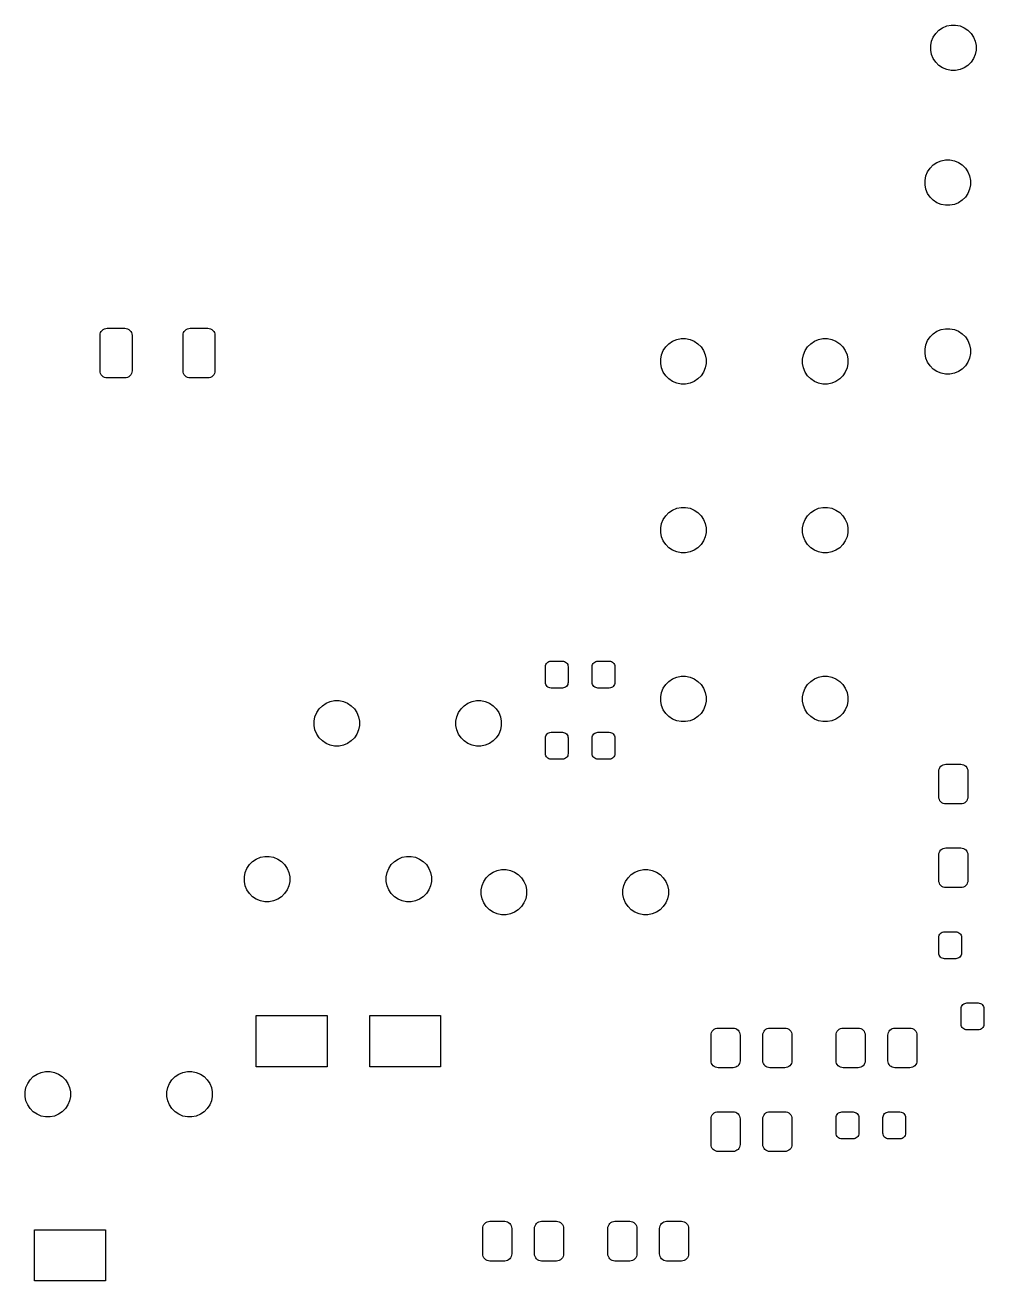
# Model space of a CAD drawing. Extents: x 30 to 486, y -172 to -28.
# Drawn here: x 397.04 to 430.84, y -170.46 to -126.2 of the extents above; entities that cross this region are included whole.
import ezdxf

# ---------------------------------------------------------------- set-up
doc = ezdxf.new("R2010")
doc.units = 0
doc.layers.add('BLACK', color=7, linetype='CONTINUOUS')

msp = doc.modelspace()

# ---------------------------------------------------------------- linework, layer by layer
at = {"layer": 'BLACK', "linetype": 'CONTINUOUS'}
for p, q in [((429.059, -126.621), (429.147, -126.49)), ((429.147, -126.49), (429.258, -126.379)), ((429.258, -126.379), (429.389, -126.291)), ((429.389, -126.291), (429.535, -126.231)), ((429.535, -126.231), (429.689, -126.2)), ((429.689, -126.2), (429.847, -126.2)), ((429.847, -126.2), (430.001, -126.231)), ((430.001, -126.231), (430.147, -126.291)), ((430.147, -126.291), (430.278, -126.379)), ((430.278, -126.379), (430.389, -126.49)), ((430.389, -126.49), (430.477, -126.621)), ((428.968, -126.921), (428.999, -126.767)), ((428.968, -127.079), (428.968, -126.921)), ((428.999, -126.767), (429.059, -126.621)), ((430.477, -126.621), (430.537, -126.767)), ((430.537, -126.767), (430.568, -126.921)), ((430.568, -126.921), (430.568, -127.079)), ((428.999, -127.233), (428.968, -127.079)), ((429.059, -127.379), (428.999, -127.233)), ((429.147, -127.51), (429.059, -127.379)), ((430.477, -127.379), (430.389, -127.51)), ((430.537, -127.233), (430.477, -127.379)), ((430.568, -127.079), (430.537, -127.233)), ((429.258, -127.621), (429.147, -127.51)), ((429.389, -127.709), (429.258, -127.621)), ((429.535, -127.769), (429.389, -127.709)), ((429.689, -127.8), (429.535, -127.769)), ((429.847, -127.8), (429.689, -127.8)), ((430.001, -127.769), (429.847, -127.8)), ((430.147, -127.709), (430.001, -127.769)), ((430.278, -127.621), (430.147, -127.709)), ((430.389, -127.51), (430.278, -127.621)), ((429.189, -131.041), (429.335, -130.981)), ((429.335, -130.981), (429.489, -130.95)), ((429.489, -130.95), (429.647, -130.95)), ((429.647, -130.95), (429.801, -130.981)), ((429.801, -130.981), (429.947, -131.041)), ((428.799, -131.517), (428.859, -131.371)), ((428.859, -131.371), (428.947, -131.24)), ((428.947, -131.24), (429.058, -131.129)), ((429.058, -131.129), (429.189, -131.041)), ((429.947, -131.041), (430.078, -131.129)), ((430.078, -131.129), (430.189, -131.24)), ((430.189, -131.24), (430.277, -131.371)), ((430.277, -131.371), (430.337, -131.517)), ((428.768, -131.671), (428.799, -131.517)), ((428.768, -131.829), (428.768, -131.671)), ((428.799, -131.983), (428.768, -131.829)), ((430.337, -131.517), (430.368, -131.671)), ((430.368, -131.829), (430.337, -131.983)), ((430.368, -131.671), (430.368, -131.829)), ((428.859, -132.129), (428.799, -131.983)), ((428.947, -132.26), (428.859, -132.129)), ((429.058, -132.371), (428.947, -132.26)), ((430.189, -132.26), (430.078, -132.371)), ((430.277, -132.129), (430.189, -132.26)), ((430.337, -131.983), (430.277, -132.129)), ((429.189, -132.459), (429.058, -132.371)), ((429.335, -132.519), (429.189, -132.459)), ((429.489, -132.55), (429.335, -132.519)), ((429.647, -132.55), (429.489, -132.55)), ((429.801, -132.519), (429.647, -132.55)), ((429.947, -132.459), (429.801, -132.519)), ((430.078, -132.371), (429.947, -132.459)), ((399.683, -137.135), (399.688, -137.086)), ((399.683, -138.385), (399.683, -137.135)), ((399.688, -137.086), (399.702, -137.039)), ((399.702, -137.039), (399.725, -136.996)), ((399.725, -136.996), (399.756, -136.958)), ((399.756, -136.958), (399.794, -136.927)), ((399.794, -136.927), (399.837, -136.904)), ((399.837, -136.904), (399.884, -136.89)), ((399.884, -136.89), (399.933, -136.885)), ((399.933, -136.885), (400.558, -136.885)), ((400.558, -136.885), (400.607, -136.89)), ((400.607, -136.89), (400.654, -136.904)), ((400.654, -136.904), (400.697, -136.927)), ((400.697, -136.927), (400.735, -136.958)), ((400.735, -136.958), (400.766, -136.996)), ((400.766, -136.996), (400.789, -137.039)), ((400.789, -137.039), (400.803, -137.086)), ((400.803, -137.086), (400.808, -137.135)), ((400.808, -137.135), (400.808, -138.385)), ((402.608, -137.135), (402.613, -137.086)), ((402.608, -138.385), (402.608, -137.135)), ((402.613, -137.086), (402.627, -137.039)), ((402.627, -137.039), (402.65, -136.996)), ((402.65, -136.996), (402.681, -136.958)), ((402.681, -136.958), (402.719, -136.927)), ((402.719, -136.927), (402.762, -136.904)), ((402.762, -136.904), (402.809, -136.89)), ((402.809, -136.89), (402.858, -136.885)), ((402.858, -136.885), (403.483, -136.885)), ((403.483, -136.885), (403.532, -136.89)), ((403.532, -136.89), (403.579, -136.904)), ((403.579, -136.904), (403.622, -136.927)), ((403.622, -136.927), (403.66, -136.958)), ((403.66, -136.958), (403.691, -136.996)), ((403.691, -136.996), (403.714, -137.039)), ((403.714, -137.039), (403.728, -137.086)), ((403.728, -137.086), (403.733, -137.135)), ((403.733, -137.135), (403.733, -138.385)), ((428.859, -137.321), (428.947, -137.19)), ((428.947, -137.19), (429.058, -137.079)), ((429.058, -137.079), (429.189, -136.991)), ((429.189, -136.991), (429.335, -136.931)), ((429.335, -136.931), (429.489, -136.9)), ((429.489, -136.9), (429.647, -136.9)), ((429.647, -136.9), (429.801, -136.931)), ((429.801, -136.931), (429.947, -136.991)), ((429.947, -136.991), (430.078, -137.079)), ((430.078, -137.079), (430.189, -137.19)), ((430.189, -137.19), (430.277, -137.321)), ((419.539, -137.671), (419.627, -137.54)), ((419.627, -137.54), (419.738, -137.429)), ((419.738, -137.429), (419.869, -137.341)), ((419.869, -137.341), (420.015, -137.281)), ((420.015, -137.281), (420.169, -137.25)), ((420.169, -137.25), (420.327, -137.25)), ((420.327, -137.25), (420.481, -137.281)), ((420.481, -137.281), (420.627, -137.341)), ((420.627, -137.341), (420.758, -137.429)), ((420.758, -137.429), (420.869, -137.54)), ((420.869, -137.54), (420.957, -137.671)), ((424.539, -137.671), (424.627, -137.54)), ((424.627, -137.54), (424.738, -137.429)), ((424.738, -137.429), (424.869, -137.341)), ((424.869, -137.341), (425.015, -137.281)), ((425.015, -137.281), (425.169, -137.25)), ((425.169, -137.25), (425.327, -137.25)), ((425.327, -137.25), (425.481, -137.281)), ((425.481, -137.281), (425.627, -137.341)), ((425.627, -137.341), (425.758, -137.429)), ((425.758, -137.429), (425.869, -137.54)), ((425.869, -137.54), (425.957, -137.671)), ((428.768, -137.621), (428.799, -137.467)), ((428.768, -137.779), (428.768, -137.621)), ((428.799, -137.467), (428.859, -137.321)), ((430.277, -137.321), (430.337, -137.467)), ((430.337, -137.467), (430.368, -137.621)), ((430.368, -137.621), (430.368, -137.779)), ((419.448, -137.971), (419.479, -137.817)), ((419.448, -138.129), (419.448, -137.971)), ((419.479, -137.817), (419.539, -137.671)), ((420.957, -137.671), (421.017, -137.817)), ((421.017, -137.817), (421.048, -137.971)), ((421.048, -137.971), (421.048, -138.129)), ((424.448, -137.971), (424.479, -137.817)), ((424.448, -138.129), (424.448, -137.971)), ((424.479, -137.817), (424.539, -137.671)), ((425.957, -137.671), (426.017, -137.817)), ((426.017, -137.817), (426.048, -137.971)), ((426.048, -137.971), (426.048, -138.129)), ((428.799, -137.933), (428.768, -137.779)), ((428.859, -138.079), (428.799, -137.933)), ((428.947, -138.21), (428.859, -138.079)), ((430.277, -138.079), (430.189, -138.21)), ((430.337, -137.933), (430.277, -138.079)), ((430.368, -137.779), (430.337, -137.933)), ((399.688, -138.434), (399.683, -138.385)), ((399.702, -138.481), (399.688, -138.434)), ((399.725, -138.524), (399.702, -138.481)), ((399.756, -138.562), (399.725, -138.524)), ((400.766, -138.524), (400.735, -138.562)), ((400.789, -138.481), (400.766, -138.524)), ((400.803, -138.434), (400.789, -138.481)), ((400.808, -138.385), (400.803, -138.434)), ((402.613, -138.434), (402.608, -138.385)), ((402.627, -138.481), (402.613, -138.434)), ((402.65, -138.524), (402.627, -138.481)), ((402.681, -138.562), (402.65, -138.524)), ((403.691, -138.524), (403.66, -138.562)), ((403.714, -138.481), (403.691, -138.524)), ((403.728, -138.434), (403.714, -138.481)), ((403.733, -138.385), (403.728, -138.434)), ((419.479, -138.283), (419.448, -138.129)), ((419.539, -138.429), (419.479, -138.283)), ((419.627, -138.56), (419.539, -138.429)), ((420.957, -138.429), (420.869, -138.56)), ((421.017, -138.283), (420.957, -138.429)), ((421.048, -138.129), (421.017, -138.283)), ((424.479, -138.283), (424.448, -138.129)), ((424.539, -138.429), (424.479, -138.283)), ((424.627, -138.56), (424.539, -138.429)), ((425.957, -138.429), (425.869, -138.56)), ((426.017, -138.283), (425.957, -138.429)), ((426.048, -138.129), (426.017, -138.283)), ((429.058, -138.321), (428.947, -138.21)), ((429.189, -138.409), (429.058, -138.321)), ((429.335, -138.469), (429.189, -138.409)), ((429.489, -138.5), (429.335, -138.469)), ((429.647, -138.5), (429.489, -138.5)), ((429.801, -138.469), (429.647, -138.5)), ((429.947, -138.409), (429.801, -138.469)), ((430.078, -138.321), (429.947, -138.409)), ((430.189, -138.21), (430.078, -138.321)), ((399.794, -138.593), (399.756, -138.562)), ((399.837, -138.616), (399.794, -138.593)), ((399.884, -138.63), (399.837, -138.616)), ((399.933, -138.635), (399.884, -138.63)), ((400.558, -138.635), (399.933, -138.635)), ((400.607, -138.63), (400.558, -138.635)), ((400.654, -138.616), (400.607, -138.63)), ((400.697, -138.593), (400.654, -138.616)), ((400.735, -138.562), (400.697, -138.593)), ((402.719, -138.593), (402.681, -138.562)), ((402.762, -138.616), (402.719, -138.593)), ((402.809, -138.63), (402.762, -138.616)), ((402.858, -138.635), (402.809, -138.63)), ((403.483, -138.635), (402.858, -138.635)), ((403.532, -138.63), (403.483, -138.635)), ((403.579, -138.616), (403.532, -138.63)), ((403.622, -138.593), (403.579, -138.616)), ((403.66, -138.562), (403.622, -138.593)), ((419.738, -138.671), (419.627, -138.56)), ((419.869, -138.759), (419.738, -138.671)), ((420.015, -138.819), (419.869, -138.759)), ((420.169, -138.85), (420.015, -138.819)), ((420.327, -138.85), (420.169, -138.85)), ((420.481, -138.819), (420.327, -138.85)), ((420.627, -138.759), (420.481, -138.819)), ((420.758, -138.671), (420.627, -138.759)), ((420.869, -138.56), (420.758, -138.671)), ((424.738, -138.671), (424.627, -138.56)), ((424.869, -138.759), (424.738, -138.671)), ((425.015, -138.819), (424.869, -138.759)), ((425.169, -138.85), (425.015, -138.819)), ((425.327, -138.85), (425.169, -138.85)), ((425.481, -138.819), (425.327, -138.85)), ((425.627, -138.759), (425.481, -138.819)), ((425.758, -138.671), (425.627, -138.759)), ((425.869, -138.56), (425.758, -138.671)), ((419.627, -143.49), (419.738, -143.379)), ((419.738, -143.379), (419.869, -143.291)), ((419.869, -143.291), (420.015, -143.231)), ((420.015, -143.231), (420.169, -143.2)), ((420.169, -143.2), (420.327, -143.2)), ((420.327, -143.2), (420.481, -143.231)), ((420.481, -143.231), (420.627, -143.291)), ((420.627, -143.291), (420.758, -143.379)), ((420.758, -143.379), (420.869, -143.49)), ((424.627, -143.49), (424.738, -143.379)), ((424.738, -143.379), (424.869, -143.291)), ((424.869, -143.291), (425.015, -143.231)), ((425.015, -143.231), (425.169, -143.2)), ((425.169, -143.2), (425.327, -143.2)), ((425.327, -143.2), (425.481, -143.231)), ((425.481, -143.231), (425.627, -143.291)), ((425.627, -143.291), (425.758, -143.379)), ((425.758, -143.379), (425.869, -143.49)), ((419.448, -143.921), (419.479, -143.767)), ((419.479, -143.767), (419.539, -143.621)), ((419.539, -143.621), (419.627, -143.49)), ((420.869, -143.49), (420.957, -143.621)), ((420.957, -143.621), (421.017, -143.767)), ((421.017, -143.767), (421.048, -143.921)), ((424.448, -143.921), (424.479, -143.767)), ((424.479, -143.767), (424.539, -143.621)), ((424.539, -143.621), (424.627, -143.49)), ((425.869, -143.49), (425.957, -143.621)), ((425.957, -143.621), (426.017, -143.767)), ((426.017, -143.767), (426.048, -143.921)), ((419.448, -144.079), (419.448, -143.921)), ((419.479, -144.233), (419.448, -144.079)), ((419.539, -144.379), (419.479, -144.233)), ((421.017, -144.233), (420.957, -144.379)), ((421.048, -144.079), (421.017, -144.233)), ((421.048, -143.921), (421.048, -144.079)), ((424.448, -144.079), (424.448, -143.921)), ((424.479, -144.233), (424.448, -144.079)), ((424.539, -144.379), (424.479, -144.233)), ((426.017, -144.233), (425.957, -144.379)), ((426.048, -144.079), (426.017, -144.233)), ((426.048, -143.921), (426.048, -144.079)), ((419.627, -144.51), (419.539, -144.379)), ((419.738, -144.621), (419.627, -144.51)), ((419.869, -144.709), (419.738, -144.621)), ((420.015, -144.769), (419.869, -144.709)), ((420.627, -144.709), (420.481, -144.769)), ((420.758, -144.621), (420.627, -144.709)), ((420.869, -144.51), (420.758, -144.621)), ((420.957, -144.379), (420.869, -144.51)), ((424.627, -144.51), (424.539, -144.379)), ((424.738, -144.621), (424.627, -144.51)), ((424.869, -144.709), (424.738, -144.621)), ((425.015, -144.769), (424.869, -144.709)), ((425.627, -144.709), (425.481, -144.769)), ((425.758, -144.621), (425.627, -144.709)), ((425.869, -144.51), (425.758, -144.621)), ((425.957, -144.379), (425.869, -144.51)), ((420.169, -144.8), (420.015, -144.769)), ((420.327, -144.8), (420.169, -144.8)), ((420.481, -144.769), (420.327, -144.8)), ((425.169, -144.8), (425.015, -144.769)), ((425.327, -144.8), (425.169, -144.8)), ((425.481, -144.769), (425.327, -144.8)), ((415.398, -148.738), (415.417, -148.704)), ((415.417, -148.704), (415.442, -148.674)), ((415.442, -148.674), (415.472, -148.649)), ((415.472, -148.649), (415.506, -148.63)), ((415.506, -148.63), (415.544, -148.619)), ((415.544, -148.619), (415.583, -148.615)), ((415.583, -148.615), (415.983, -148.615)), ((415.983, -148.615), (416.022, -148.619)), ((416.022, -148.619), (416.06, -148.63)), ((416.06, -148.63), (416.094, -148.649)), ((416.094, -148.649), (416.124, -148.674)), ((416.124, -148.674), (416.149, -148.704)), ((416.149, -148.704), (416.168, -148.738)), ((417.048, -148.738), (417.067, -148.704)), ((417.067, -148.704), (417.092, -148.674)), ((417.092, -148.674), (417.122, -148.649)), ((417.122, -148.649), (417.156, -148.63)), ((417.156, -148.63), (417.194, -148.619)), ((417.194, -148.619), (417.233, -148.615)), ((417.233, -148.615), (417.633, -148.615)), ((417.633, -148.615), (417.672, -148.619)), ((417.672, -148.619), (417.71, -148.63)), ((417.71, -148.63), (417.744, -148.649)), ((417.744, -148.649), (417.774, -148.674)), ((417.774, -148.674), (417.799, -148.704)), ((417.799, -148.704), (417.818, -148.738)), ((415.383, -148.815), (415.387, -148.776)), ((415.383, -149.365), (415.383, -148.815)), ((415.387, -148.776), (415.398, -148.738)), ((416.168, -148.738), (416.179, -148.776)), ((416.179, -148.776), (416.183, -148.815)), ((416.183, -148.815), (416.183, -149.365)), ((417.033, -148.815), (417.037, -148.776)), ((417.033, -149.365), (417.033, -148.815)), ((417.037, -148.776), (417.048, -148.738)), ((417.818, -148.738), (417.829, -148.776)), ((417.829, -148.776), (417.833, -148.815)), ((417.833, -148.815), (417.833, -149.365)), ((420.015, -149.181), (420.169, -149.15)), ((420.169, -149.15), (420.327, -149.15)), ((420.327, -149.15), (420.481, -149.181)), ((425.015, -149.181), (425.169, -149.15)), ((425.169, -149.15), (425.327, -149.15)), ((425.327, -149.15), (425.481, -149.181)), ((415.387, -149.404), (415.383, -149.365)), ((415.398, -149.442), (415.387, -149.404)), ((415.417, -149.476), (415.398, -149.442)), ((415.442, -149.506), (415.417, -149.476)), ((415.472, -149.531), (415.442, -149.506)), ((415.506, -149.55), (415.472, -149.531)), ((415.544, -149.561), (415.506, -149.55)), ((415.583, -149.565), (415.544, -149.561)), ((415.983, -149.565), (415.583, -149.565)), ((416.022, -149.561), (415.983, -149.565)), ((416.06, -149.55), (416.022, -149.561)), ((416.094, -149.531), (416.06, -149.55)), ((416.124, -149.506), (416.094, -149.531)), ((416.149, -149.476), (416.124, -149.506)), ((416.168, -149.442), (416.149, -149.476)), ((416.179, -149.404), (416.168, -149.442)), ((416.183, -149.365), (416.179, -149.404)), ((417.037, -149.404), (417.033, -149.365)), ((417.048, -149.442), (417.037, -149.404)), ((417.067, -149.476), (417.048, -149.442)), ((417.092, -149.506), (417.067, -149.476)), ((417.122, -149.531), (417.092, -149.506)), ((417.156, -149.55), (417.122, -149.531)), ((417.194, -149.561), (417.156, -149.55)), ((417.233, -149.565), (417.194, -149.561)), ((417.633, -149.565), (417.233, -149.565)), ((417.672, -149.561), (417.633, -149.565)), ((417.71, -149.55), (417.672, -149.561)), ((417.744, -149.531), (417.71, -149.55)), ((417.774, -149.506), (417.744, -149.531)), ((417.799, -149.476), (417.774, -149.506)), ((417.818, -149.442), (417.799, -149.476)), ((417.829, -149.404), (417.818, -149.442)), ((417.833, -149.365), (417.829, -149.404)), ((419.479, -149.717), (419.539, -149.571)), ((419.539, -149.571), (419.627, -149.44)), ((419.627, -149.44), (419.738, -149.329)), ((419.738, -149.329), (419.869, -149.241)), ((419.869, -149.241), (420.015, -149.181)), ((420.481, -149.181), (420.627, -149.241)), ((420.627, -149.241), (420.758, -149.329)), ((420.758, -149.329), (420.869, -149.44)), ((420.869, -149.44), (420.957, -149.571)), ((420.957, -149.571), (421.017, -149.717)), ((424.479, -149.717), (424.539, -149.571)), ((424.539, -149.571), (424.627, -149.44)), ((424.627, -149.44), (424.738, -149.329)), ((424.738, -149.329), (424.869, -149.241)), ((424.869, -149.241), (425.015, -149.181)), ((425.481, -149.181), (425.627, -149.241)), ((425.627, -149.241), (425.758, -149.329)), ((425.758, -149.329), (425.869, -149.44)), ((425.869, -149.44), (425.957, -149.571)), ((425.957, -149.571), (426.017, -149.717)), ((407.649, -150.101), (407.795, -150.041)), ((407.795, -150.041), (407.949, -150.01)), ((407.949, -150.01), (408.107, -150.01)), ((408.107, -150.01), (408.261, -150.041)), ((408.261, -150.041), (408.407, -150.101)), ((412.649, -150.101), (412.795, -150.041)), ((412.795, -150.041), (412.949, -150.01)), ((412.949, -150.01), (413.107, -150.01)), ((413.107, -150.01), (413.261, -150.041)), ((413.261, -150.041), (413.407, -150.101)), ((419.448, -149.871), (419.479, -149.717)), ((419.448, -150.029), (419.448, -149.871)), ((419.479, -150.183), (419.448, -150.029)), ((421.017, -149.717), (421.048, -149.871)), ((421.048, -150.029), (421.017, -150.183)), ((421.048, -149.871), (421.048, -150.029)), ((424.448, -149.871), (424.479, -149.717)), ((424.448, -150.029), (424.448, -149.871)), ((424.479, -150.183), (424.448, -150.029)), ((426.017, -149.717), (426.048, -149.871)), ((426.048, -150.029), (426.017, -150.183)), ((426.048, -149.871), (426.048, -150.029)), ((407.259, -150.577), (407.319, -150.431)), ((407.319, -150.431), (407.407, -150.3)), ((407.407, -150.3), (407.518, -150.189)), ((407.518, -150.189), (407.649, -150.101)), ((408.407, -150.101), (408.538, -150.189)), ((408.538, -150.189), (408.649, -150.3)), ((408.649, -150.3), (408.737, -150.431)), ((408.737, -150.431), (408.797, -150.577)), ((412.259, -150.577), (412.319, -150.431)), ((412.319, -150.431), (412.407, -150.3)), ((412.407, -150.3), (412.518, -150.189)), ((412.518, -150.189), (412.649, -150.101)), ((413.407, -150.101), (413.538, -150.189)), ((413.538, -150.189), (413.649, -150.3)), ((413.649, -150.3), (413.737, -150.431)), ((413.737, -150.431), (413.797, -150.577)), ((419.539, -150.329), (419.479, -150.183)), ((419.627, -150.46), (419.539, -150.329)), ((419.738, -150.571), (419.627, -150.46)), ((420.869, -150.46), (420.758, -150.571)), ((420.957, -150.329), (420.869, -150.46)), ((421.017, -150.183), (420.957, -150.329)), ((424.539, -150.329), (424.479, -150.183)), ((424.627, -150.46), (424.539, -150.329)), ((424.738, -150.571), (424.627, -150.46)), ((425.869, -150.46), (425.758, -150.571)), ((425.957, -150.329), (425.869, -150.46)), ((426.017, -150.183), (425.957, -150.329)), ((407.228, -150.731), (407.259, -150.577)), ((407.228, -150.889), (407.228, -150.731)), ((407.259, -151.043), (407.228, -150.889)), ((408.797, -150.577), (408.828, -150.731)), ((408.828, -150.889), (408.797, -151.043)), ((408.828, -150.731), (408.828, -150.889)), ((412.228, -150.731), (412.259, -150.577)), ((412.228, -150.889), (412.228, -150.731)), ((412.259, -151.043), (412.228, -150.889)), ((413.797, -150.577), (413.828, -150.731)), ((413.828, -150.889), (413.797, -151.043)), ((413.828, -150.731), (413.828, -150.889)), ((419.869, -150.659), (419.738, -150.571)), ((420.015, -150.719), (419.869, -150.659)), ((420.169, -150.75), (420.015, -150.719)), ((420.327, -150.75), (420.169, -150.75)), ((420.481, -150.719), (420.327, -150.75)), ((420.627, -150.659), (420.481, -150.719)), ((420.758, -150.571), (420.627, -150.659)), ((424.869, -150.659), (424.738, -150.571)), ((425.015, -150.719), (424.869, -150.659)), ((425.169, -150.75), (425.015, -150.719)), ((425.327, -150.75), (425.169, -150.75)), ((425.481, -150.719), (425.327, -150.75)), ((425.627, -150.659), (425.481, -150.719)), ((425.758, -150.571), (425.627, -150.659)), ((407.319, -151.189), (407.259, -151.043)), ((407.407, -151.32), (407.319, -151.189)), ((407.518, -151.431), (407.407, -151.32)), ((408.649, -151.32), (408.538, -151.431)), ((408.737, -151.189), (408.649, -151.32)), ((408.797, -151.043), (408.737, -151.189)), ((412.319, -151.189), (412.259, -151.043)), ((412.407, -151.32), (412.319, -151.189)), ((412.518, -151.431), (412.407, -151.32)), ((413.649, -151.32), (413.538, -151.431)), ((413.737, -151.189), (413.649, -151.32)), ((413.797, -151.043), (413.737, -151.189)), ((415.383, -151.325), (415.387, -151.286)), ((415.383, -151.875), (415.383, -151.325)), ((415.387, -151.286), (415.398, -151.248)), ((415.398, -151.248), (415.417, -151.214)), ((415.417, -151.214), (415.442, -151.184)), ((415.442, -151.184), (415.472, -151.159)), ((415.472, -151.159), (415.506, -151.14)), ((415.506, -151.14), (415.544, -151.129)), ((415.544, -151.129), (415.583, -151.125)), ((415.583, -151.125), (415.983, -151.125)), ((415.983, -151.125), (416.022, -151.129)), ((416.022, -151.129), (416.06, -151.14)), ((416.06, -151.14), (416.094, -151.159)), ((416.094, -151.159), (416.124, -151.184)), ((416.124, -151.184), (416.149, -151.214)), ((416.149, -151.214), (416.168, -151.248)), ((416.168, -151.248), (416.179, -151.286)), ((416.179, -151.286), (416.183, -151.325)), ((416.183, -151.325), (416.183, -151.875)), ((417.033, -151.325), (417.037, -151.286)), ((417.033, -151.875), (417.033, -151.325)), ((417.037, -151.286), (417.048, -151.248)), ((417.048, -151.248), (417.067, -151.214)), ((417.067, -151.214), (417.092, -151.184)), ((417.092, -151.184), (417.122, -151.159)), ((417.122, -151.159), (417.156, -151.14)), ((417.156, -151.14), (417.194, -151.129)), ((417.194, -151.129), (417.233, -151.125)), ((417.233, -151.125), (417.633, -151.125)), ((417.633, -151.125), (417.672, -151.129)), ((417.672, -151.129), (417.71, -151.14)), ((417.71, -151.14), (417.744, -151.159)), ((417.744, -151.159), (417.774, -151.184)), ((417.774, -151.184), (417.799, -151.214)), ((417.799, -151.214), (417.818, -151.248)), ((417.818, -151.248), (417.829, -151.286)), ((417.829, -151.286), (417.833, -151.325)), ((417.833, -151.325), (417.833, -151.875)), ((407.649, -151.519), (407.518, -151.431)), ((407.795, -151.579), (407.649, -151.519)), ((407.949, -151.61), (407.795, -151.579)), ((408.107, -151.61), (407.949, -151.61)), ((408.261, -151.579), (408.107, -151.61)), ((408.407, -151.519), (408.261, -151.579)), ((408.538, -151.431), (408.407, -151.519)), ((412.649, -151.519), (412.518, -151.431)), ((412.795, -151.579), (412.649, -151.519)), ((412.949, -151.61), (412.795, -151.579)), ((413.107, -151.61), (412.949, -151.61)), ((413.261, -151.579), (413.107, -151.61)), ((413.407, -151.519), (413.261, -151.579)), ((413.538, -151.431), (413.407, -151.519)), ((415.387, -151.914), (415.383, -151.875)), ((415.398, -151.952), (415.387, -151.914)), ((415.417, -151.986), (415.398, -151.952)), ((415.442, -152.016), (415.417, -151.986)), ((415.472, -152.041), (415.442, -152.016)), ((415.506, -152.06), (415.472, -152.041)), ((415.544, -152.071), (415.506, -152.06)), ((415.583, -152.075), (415.544, -152.071)), ((415.983, -152.075), (415.583, -152.075)), ((416.022, -152.071), (415.983, -152.075)), ((416.06, -152.06), (416.022, -152.071)), ((416.094, -152.041), (416.06, -152.06)), ((416.124, -152.016), (416.094, -152.041)), ((416.149, -151.986), (416.124, -152.016)), ((416.168, -151.952), (416.149, -151.986)), ((416.179, -151.914), (416.168, -151.952)), ((416.183, -151.875), (416.179, -151.914)), ((417.037, -151.914), (417.033, -151.875)), ((417.048, -151.952), (417.037, -151.914)), ((417.067, -151.986), (417.048, -151.952)), ((417.092, -152.016), (417.067, -151.986)), ((417.122, -152.041), (417.092, -152.016)), ((417.156, -152.06), (417.122, -152.041)), ((417.194, -152.071), (417.156, -152.06)), ((417.233, -152.075), (417.194, -152.071)), ((417.633, -152.075), (417.233, -152.075)), ((417.672, -152.071), (417.633, -152.075)), ((417.71, -152.06), (417.672, -152.071)), ((417.744, -152.041), (417.71, -152.06)), ((417.774, -152.016), (417.744, -152.041)), ((417.799, -151.986), (417.774, -152.016)), ((417.818, -151.952), (417.799, -151.986)), ((417.829, -151.914), (417.818, -151.952)), ((417.833, -151.875), (417.829, -151.914)), ((429.454, -152.255), (429.503, -152.25)), ((429.503, -152.25), (430.028, -152.25)), ((430.028, -152.25), (430.077, -152.255)), ((429.253, -152.5), (429.258, -152.451)), ((429.253, -153.4), (429.253, -152.5)), ((429.258, -152.451), (429.272, -152.404)), ((429.272, -152.404), (429.295, -152.361)), ((429.295, -152.361), (429.326, -152.323)), ((429.326, -152.323), (429.364, -152.292)), ((429.364, -152.292), (429.407, -152.269)), ((429.407, -152.269), (429.454, -152.255)), ((430.077, -152.255), (430.124, -152.269)), ((430.124, -152.269), (430.167, -152.292)), ((430.167, -152.292), (430.205, -152.323)), ((430.205, -152.323), (430.236, -152.361)), ((430.236, -152.361), (430.259, -152.404)), ((430.259, -152.404), (430.273, -152.451)), ((430.273, -152.451), (430.278, -152.5)), ((430.278, -152.5), (430.278, -153.4)), ((429.258, -153.449), (429.253, -153.4)), ((429.272, -153.496), (429.258, -153.449)), ((429.295, -153.539), (429.272, -153.496)), ((429.326, -153.577), (429.295, -153.539)), ((429.364, -153.608), (429.326, -153.577)), ((430.205, -153.577), (430.167, -153.608)), ((430.236, -153.539), (430.205, -153.577)), ((430.259, -153.496), (430.236, -153.539)), ((430.273, -153.449), (430.259, -153.496)), ((430.278, -153.4), (430.273, -153.449)), ((429.407, -153.631), (429.364, -153.608)), ((429.454, -153.645), (429.407, -153.631)), ((429.503, -153.65), (429.454, -153.645)), ((430.028, -153.65), (429.503, -153.65)), ((430.077, -153.645), (430.028, -153.65)), ((430.124, -153.631), (430.077, -153.645)), ((430.167, -153.608), (430.124, -153.631)), ((429.272, -155.354), (429.295, -155.311)), ((429.295, -155.311), (429.326, -155.273)), ((429.326, -155.273), (429.364, -155.242)), ((429.364, -155.242), (429.407, -155.219)), ((429.407, -155.219), (429.454, -155.205)), ((429.454, -155.205), (429.503, -155.2)), ((429.503, -155.2), (430.028, -155.2)), ((430.028, -155.2), (430.077, -155.205)), ((430.077, -155.205), (430.124, -155.219)), ((430.124, -155.219), (430.167, -155.242)), ((430.167, -155.242), (430.205, -155.273)), ((430.205, -155.273), (430.236, -155.311)), ((430.236, -155.311), (430.259, -155.354)), ((404.859, -155.921), (404.947, -155.79)), ((404.947, -155.79), (405.058, -155.679)), ((405.058, -155.679), (405.189, -155.591)), ((405.189, -155.591), (405.335, -155.531)), ((405.335, -155.531), (405.489, -155.5)), ((405.489, -155.5), (405.647, -155.5)), ((405.647, -155.5), (405.801, -155.531)), ((405.801, -155.531), (405.947, -155.591)), ((405.947, -155.591), (406.078, -155.679)), ((406.078, -155.679), (406.189, -155.79)), ((406.189, -155.79), (406.277, -155.921)), ((409.859, -155.921), (409.947, -155.79)), ((409.947, -155.79), (410.058, -155.679)), ((410.058, -155.679), (410.189, -155.591)), ((410.189, -155.591), (410.335, -155.531)), ((410.335, -155.531), (410.489, -155.5)), ((410.489, -155.5), (410.647, -155.5)), ((410.647, -155.5), (410.801, -155.531)), ((410.801, -155.531), (410.947, -155.591)), ((410.947, -155.591), (411.078, -155.679)), ((411.078, -155.679), (411.189, -155.79)), ((411.189, -155.79), (411.277, -155.921)), ((429.253, -155.45), (429.258, -155.401)), ((429.253, -156.35), (429.253, -155.45)), ((429.258, -155.401), (429.272, -155.354)), ((430.259, -155.354), (430.273, -155.401)), ((430.273, -155.401), (430.278, -155.45)), ((430.278, -155.45), (430.278, -156.35)), ((404.768, -156.221), (404.799, -156.067)), ((404.768, -156.379), (404.768, -156.221)), ((404.799, -156.067), (404.859, -155.921)), ((406.277, -155.921), (406.337, -156.067)), ((406.337, -156.067), (406.368, -156.221)), ((406.368, -156.221), (406.368, -156.379)), ((409.768, -156.221), (409.799, -156.067)), ((409.768, -156.379), (409.768, -156.221)), ((409.799, -156.067), (409.859, -155.921)), ((411.277, -155.921), (411.337, -156.067)), ((411.337, -156.067), (411.368, -156.221)), ((411.368, -156.221), (411.368, -156.379)), ((413.297, -156.25), (413.408, -156.139)), ((413.408, -156.139), (413.539, -156.051)), ((413.539, -156.051), (413.685, -155.991)), ((413.685, -155.991), (413.839, -155.96)), ((413.839, -155.96), (413.997, -155.96)), ((413.997, -155.96), (414.151, -155.991)), ((414.151, -155.991), (414.297, -156.051)), ((414.297, -156.051), (414.428, -156.139)), ((414.428, -156.139), (414.539, -156.25)), ((418.297, -156.25), (418.408, -156.139)), ((418.408, -156.139), (418.539, -156.051)), ((418.539, -156.051), (418.685, -155.991)), ((418.685, -155.991), (418.839, -155.96)), ((418.839, -155.96), (418.997, -155.96)), ((418.997, -155.96), (419.151, -155.991)), ((419.151, -155.991), (419.297, -156.051)), ((419.297, -156.051), (419.428, -156.139)), ((419.428, -156.139), (419.539, -156.25)), ((404.799, -156.533), (404.768, -156.379)), ((404.859, -156.679), (404.799, -156.533)), ((404.947, -156.81), (404.859, -156.679)), ((406.277, -156.679), (406.189, -156.81)), ((406.337, -156.533), (406.277, -156.679)), ((406.368, -156.379), (406.337, -156.533)), ((409.799, -156.533), (409.768, -156.379)), ((409.859, -156.679), (409.799, -156.533)), ((409.947, -156.81), (409.859, -156.679)), ((411.277, -156.679), (411.189, -156.81)), ((411.337, -156.533), (411.277, -156.679)), ((411.368, -156.379), (411.337, -156.533)), ((413.118, -156.681), (413.149, -156.527)), ((413.149, -156.527), (413.209, -156.381)), ((413.209, -156.381), (413.297, -156.25)), ((414.539, -156.25), (414.627, -156.381)), ((414.627, -156.381), (414.687, -156.527)), ((414.687, -156.527), (414.718, -156.681)), ((418.118, -156.681), (418.149, -156.527)), ((418.149, -156.527), (418.209, -156.381)), ((418.209, -156.381), (418.297, -156.25)), ((419.539, -156.25), (419.627, -156.381)), ((419.627, -156.381), (419.687, -156.527)), ((419.687, -156.527), (419.718, -156.681)), ((429.258, -156.399), (429.253, -156.35)), ((429.272, -156.446), (429.258, -156.399)), ((429.295, -156.489), (429.272, -156.446)), ((429.326, -156.527), (429.295, -156.489)), ((429.364, -156.558), (429.326, -156.527)), ((429.407, -156.581), (429.364, -156.558)), ((429.454, -156.595), (429.407, -156.581)), ((429.503, -156.6), (429.454, -156.595)), ((430.028, -156.6), (429.503, -156.6)), ((430.077, -156.595), (430.028, -156.6)), ((430.124, -156.581), (430.077, -156.595)), ((430.167, -156.558), (430.124, -156.581)), ((430.205, -156.527), (430.167, -156.558)), ((430.236, -156.489), (430.205, -156.527)), ((430.259, -156.446), (430.236, -156.489)), ((430.273, -156.399), (430.259, -156.446)), ((430.278, -156.35), (430.273, -156.399)), ((405.058, -156.921), (404.947, -156.81)), ((405.189, -157.009), (405.058, -156.921)), ((405.335, -157.069), (405.189, -157.009)), ((405.489, -157.1), (405.335, -157.069)), ((405.647, -157.1), (405.489, -157.1)), ((405.801, -157.069), (405.647, -157.1)), ((405.947, -157.009), (405.801, -157.069)), ((406.078, -156.921), (405.947, -157.009)), ((406.189, -156.81), (406.078, -156.921)), ((410.058, -156.921), (409.947, -156.81)), ((410.189, -157.009), (410.058, -156.921)), ((410.335, -157.069), (410.189, -157.009)), ((410.489, -157.1), (410.335, -157.069)), ((410.647, -157.1), (410.489, -157.1)), ((410.801, -157.069), (410.647, -157.1)), ((410.947, -157.009), (410.801, -157.069)), ((411.078, -156.921), (410.947, -157.009)), ((411.189, -156.81), (411.078, -156.921)), ((413.118, -156.839), (413.118, -156.681)), ((413.149, -156.993), (413.118, -156.839)), ((413.209, -157.139), (413.149, -156.993)), ((414.687, -156.993), (414.627, -157.139)), ((414.718, -156.839), (414.687, -156.993)), ((414.718, -156.681), (414.718, -156.839)), ((418.118, -156.839), (418.118, -156.681)), ((418.149, -156.993), (418.118, -156.839)), ((418.209, -157.139), (418.149, -156.993)), ((419.687, -156.993), (419.627, -157.139)), ((419.718, -156.839), (419.687, -156.993)), ((419.718, -156.681), (419.718, -156.839)), ((413.297, -157.27), (413.209, -157.139)), ((413.408, -157.381), (413.297, -157.27)), ((413.539, -157.469), (413.408, -157.381)), ((413.685, -157.529), (413.539, -157.469)), ((413.839, -157.56), (413.685, -157.529)), ((413.997, -157.56), (413.839, -157.56)), ((414.151, -157.529), (413.997, -157.56)), ((414.297, -157.469), (414.151, -157.529)), ((414.428, -157.381), (414.297, -157.469)), ((414.539, -157.27), (414.428, -157.381)), ((414.627, -157.139), (414.539, -157.27)), ((418.297, -157.27), (418.209, -157.139)), ((418.408, -157.381), (418.297, -157.27)), ((418.539, -157.469), (418.408, -157.381)), ((418.685, -157.529), (418.539, -157.469)), ((418.839, -157.56), (418.685, -157.529)), ((418.997, -157.56), (418.839, -157.56)), ((419.151, -157.529), (418.997, -157.56)), ((419.297, -157.469), (419.151, -157.529)), ((419.428, -157.381), (419.297, -157.469)), ((419.539, -157.27), (419.428, -157.381)), ((419.627, -157.139), (419.539, -157.27)), ((429.253, -158.355), (429.257, -158.316)), ((429.253, -158.905), (429.253, -158.355)), ((429.257, -158.316), (429.268, -158.278)), ((429.268, -158.278), (429.287, -158.244)), ((429.287, -158.244), (429.312, -158.214)), ((429.312, -158.214), (429.342, -158.189)), ((429.342, -158.189), (429.376, -158.17)), ((429.376, -158.17), (429.414, -158.159)), ((429.414, -158.159), (429.453, -158.155)), ((429.453, -158.155), (429.853, -158.155)), ((429.853, -158.155), (429.892, -158.159)), ((429.892, -158.159), (429.93, -158.17)), ((429.93, -158.17), (429.964, -158.189)), ((429.964, -158.189), (429.994, -158.214)), ((429.994, -158.214), (430.019, -158.244)), ((430.019, -158.244), (430.038, -158.278)), ((430.038, -158.278), (430.049, -158.316)), ((430.049, -158.316), (430.053, -158.355)), ((430.053, -158.355), (430.053, -158.905)), ((429.257, -158.944), (429.253, -158.905)), ((429.268, -158.982), (429.257, -158.944)), ((429.287, -159.016), (429.268, -158.982)), ((429.312, -159.046), (429.287, -159.016)), ((429.342, -159.071), (429.312, -159.046)), ((429.376, -159.09), (429.342, -159.071)), ((429.414, -159.101), (429.376, -159.09)), ((429.453, -159.105), (429.414, -159.101)), ((429.853, -159.105), (429.453, -159.105)), ((429.892, -159.101), (429.853, -159.105)), ((429.93, -159.09), (429.892, -159.101)), ((429.964, -159.071), (429.93, -159.09)), ((429.994, -159.046), (429.964, -159.071)), ((430.019, -159.016), (429.994, -159.046)), ((430.038, -158.982), (430.019, -159.016)), ((430.049, -158.944), (430.038, -158.982)), ((430.053, -158.905), (430.049, -158.944)), ((430.043, -160.865), (430.047, -160.826)), ((430.043, -161.415), (430.043, -160.865)), ((430.047, -160.826), (430.058, -160.788)), ((430.058, -160.788), (430.077, -160.754)), ((430.077, -160.754), (430.102, -160.724)), ((430.102, -160.724), (430.132, -160.699)), ((430.132, -160.699), (430.166, -160.68)), ((430.166, -160.68), (430.204, -160.669)), ((430.204, -160.669), (430.243, -160.665)), ((430.243, -160.665), (430.643, -160.665)), ((430.643, -160.665), (430.682, -160.669)), ((430.682, -160.669), (430.72, -160.68)), ((430.72, -160.68), (430.754, -160.699)), ((430.754, -160.699), (430.784, -160.724)), ((430.784, -160.724), (430.809, -160.754)), ((430.809, -160.754), (430.828, -160.788)), ((430.828, -160.788), (430.839, -160.826)), ((430.839, -160.826), (430.843, -160.865)), ((430.843, -160.865), (430.843, -161.415)), ((405.188, -162.91), (405.188, -161.11)), ((405.188, -161.11), (407.688, -161.11)), ((407.688, -161.11), (407.688, -162.91)), ((409.188, -162.91), (409.188, -161.11)), ((409.188, -161.11), (411.688, -161.11)), ((411.688, -161.11), (411.688, -162.91)), ((430.047, -161.454), (430.043, -161.415)), ((430.058, -161.492), (430.047, -161.454)), ((430.077, -161.526), (430.058, -161.492)), ((430.102, -161.556), (430.077, -161.526)), ((430.809, -161.526), (430.784, -161.556)), ((430.828, -161.492), (430.809, -161.526)), ((430.839, -161.454), (430.828, -161.492)), ((430.843, -161.415), (430.839, -161.454)), ((421.223, -161.8), (421.228, -161.751)), ((421.223, -162.7), (421.223, -161.8)), ((421.228, -161.751), (421.242, -161.704)), ((421.242, -161.704), (421.265, -161.661)), ((421.265, -161.661), (421.296, -161.623)), ((421.296, -161.623), (421.334, -161.592)), ((421.334, -161.592), (421.377, -161.569)), ((421.377, -161.569), (421.424, -161.555)), ((421.424, -161.555), (421.473, -161.55)), ((421.473, -161.55), (421.998, -161.55)), ((421.998, -161.55), (422.047, -161.555)), ((422.047, -161.555), (422.094, -161.569)), ((422.094, -161.569), (422.137, -161.592)), ((422.137, -161.592), (422.175, -161.623)), ((422.175, -161.623), (422.206, -161.661)), ((422.206, -161.661), (422.229, -161.704)), ((422.229, -161.704), (422.243, -161.751)), ((422.243, -161.751), (422.248, -161.8)), ((422.248, -161.8), (422.248, -162.7)), ((423.048, -161.8), (423.053, -161.751)), ((423.048, -162.7), (423.048, -161.8)), ((423.053, -161.751), (423.067, -161.704)), ((423.067, -161.704), (423.09, -161.661)), ((423.09, -161.661), (423.121, -161.623)), ((423.121, -161.623), (423.159, -161.592)), ((423.159, -161.592), (423.202, -161.569)), ((423.202, -161.569), (423.249, -161.555)), ((423.249, -161.555), (423.298, -161.55)), ((423.298, -161.55), (423.823, -161.55)), ((423.823, -161.55), (423.872, -161.555)), ((423.872, -161.555), (423.919, -161.569)), ((423.919, -161.569), (423.962, -161.592)), ((423.962, -161.592), (424, -161.623)), ((424, -161.623), (424.031, -161.661)), ((424.031, -161.661), (424.054, -161.704)), ((424.054, -161.704), (424.068, -161.751)), ((424.068, -161.751), (424.073, -161.8)), ((424.073, -161.8), (424.073, -162.7)), ((425.633, -161.8), (425.638, -161.751)), ((425.633, -162.7), (425.633, -161.8)), ((425.638, -161.751), (425.652, -161.704)), ((425.652, -161.704), (425.675, -161.661)), ((425.675, -161.661), (425.706, -161.623)), ((425.706, -161.623), (425.744, -161.592)), ((425.744, -161.592), (425.787, -161.569)), ((425.787, -161.569), (425.834, -161.555)), ((425.834, -161.555), (425.883, -161.55)), ((425.883, -161.55), (426.408, -161.55)), ((426.408, -161.55), (426.457, -161.555)), ((426.457, -161.555), (426.504, -161.569)), ((426.504, -161.569), (426.547, -161.592)), ((426.547, -161.592), (426.585, -161.623)), ((426.585, -161.623), (426.616, -161.661)), ((426.616, -161.661), (426.639, -161.704)), ((426.639, -161.704), (426.653, -161.751)), ((426.653, -161.751), (426.658, -161.8)), ((426.658, -161.8), (426.658, -162.7)), ((427.458, -161.8), (427.463, -161.751)), ((427.458, -162.7), (427.458, -161.8)), ((427.463, -161.751), (427.477, -161.704)), ((427.477, -161.704), (427.5, -161.661)), ((427.5, -161.661), (427.531, -161.623)), ((427.531, -161.623), (427.569, -161.592)), ((427.569, -161.592), (427.612, -161.569)), ((427.612, -161.569), (427.659, -161.555)), ((427.659, -161.555), (427.708, -161.55)), ((427.708, -161.55), (428.233, -161.55)), ((428.233, -161.55), (428.282, -161.555)), ((428.282, -161.555), (428.329, -161.569)), ((428.329, -161.569), (428.372, -161.592)), ((428.372, -161.592), (428.41, -161.623)), ((428.41, -161.623), (428.441, -161.661)), ((428.441, -161.661), (428.464, -161.704)), ((428.464, -161.704), (428.478, -161.751)), ((428.478, -161.751), (428.483, -161.8)), ((428.483, -161.8), (428.483, -162.7)), ((430.132, -161.581), (430.102, -161.556)), ((430.166, -161.6), (430.132, -161.581)), ((430.204, -161.611), (430.166, -161.6)), ((430.243, -161.615), (430.204, -161.611)), ((430.643, -161.615), (430.243, -161.615)), ((430.682, -161.611), (430.643, -161.615)), ((430.72, -161.6), (430.682, -161.611)), ((430.754, -161.581), (430.72, -161.6)), ((430.784, -161.556), (430.754, -161.581)), ((421.228, -162.749), (421.223, -162.7)), ((421.242, -162.796), (421.228, -162.749)), ((421.265, -162.839), (421.242, -162.796)), ((421.296, -162.877), (421.265, -162.839)), ((422.206, -162.839), (422.175, -162.877)), ((422.229, -162.796), (422.206, -162.839)), ((422.243, -162.749), (422.229, -162.796)), ((422.248, -162.7), (422.243, -162.749)), ((423.053, -162.749), (423.048, -162.7)), ((423.067, -162.796), (423.053, -162.749)), ((423.09, -162.839), (423.067, -162.796)), ((423.121, -162.877), (423.09, -162.839)), ((424.031, -162.839), (424, -162.877)), ((424.054, -162.796), (424.031, -162.839)), ((424.068, -162.749), (424.054, -162.796)), ((424.073, -162.7), (424.068, -162.749)), ((425.638, -162.749), (425.633, -162.7)), ((425.652, -162.796), (425.638, -162.749)), ((425.675, -162.839), (425.652, -162.796)), ((425.706, -162.877), (425.675, -162.839)), ((426.616, -162.839), (426.585, -162.877)), ((426.639, -162.796), (426.616, -162.839)), ((426.653, -162.749), (426.639, -162.796)), ((426.658, -162.7), (426.653, -162.749)), ((427.463, -162.749), (427.458, -162.7)), ((427.477, -162.796), (427.463, -162.749)), ((427.5, -162.839), (427.477, -162.796)), ((427.531, -162.877), (427.5, -162.839)), ((428.441, -162.839), (428.41, -162.877)), ((428.464, -162.796), (428.441, -162.839)), ((428.478, -162.749), (428.464, -162.796)), ((428.483, -162.7), (428.478, -162.749)), ((397.217, -163.37), (397.328, -163.259)), ((397.328, -163.259), (397.459, -163.171)), ((397.459, -163.171), (397.605, -163.111)), ((397.605, -163.111), (397.759, -163.08)), ((397.759, -163.08), (397.917, -163.08)), ((397.917, -163.08), (398.071, -163.111)), ((398.071, -163.111), (398.217, -163.171)), ((398.217, -163.171), (398.348, -163.259)), ((398.348, -163.259), (398.459, -163.37)), ((402.217, -163.37), (402.328, -163.259)), ((402.328, -163.259), (402.459, -163.171)), ((402.459, -163.171), (402.605, -163.111)), ((402.605, -163.111), (402.759, -163.08)), ((402.759, -163.08), (402.917, -163.08)), ((402.917, -163.08), (403.071, -163.111)), ((403.071, -163.111), (403.217, -163.171)), ((403.217, -163.171), (403.348, -163.259)), ((403.348, -163.259), (403.459, -163.37)), ((407.688, -162.91), (405.188, -162.91)), ((411.688, -162.91), (409.188, -162.91)), ((421.334, -162.908), (421.296, -162.877)), ((421.377, -162.931), (421.334, -162.908)), ((421.424, -162.945), (421.377, -162.931)), ((421.473, -162.95), (421.424, -162.945)), ((421.998, -162.95), (421.473, -162.95)), ((422.047, -162.945), (421.998, -162.95)), ((422.094, -162.931), (422.047, -162.945)), ((422.137, -162.908), (422.094, -162.931)), ((422.175, -162.877), (422.137, -162.908)), ((423.159, -162.908), (423.121, -162.877)), ((423.202, -162.931), (423.159, -162.908)), ((423.249, -162.945), (423.202, -162.931)), ((423.298, -162.95), (423.249, -162.945)), ((423.823, -162.95), (423.298, -162.95)), ((423.872, -162.945), (423.823, -162.95)), ((423.919, -162.931), (423.872, -162.945)), ((423.962, -162.908), (423.919, -162.931)), ((424, -162.877), (423.962, -162.908)), ((425.744, -162.908), (425.706, -162.877)), ((425.787, -162.931), (425.744, -162.908)), ((425.834, -162.945), (425.787, -162.931)), ((425.883, -162.95), (425.834, -162.945)), ((426.408, -162.95), (425.883, -162.95)), ((426.457, -162.945), (426.408, -162.95)), ((426.504, -162.931), (426.457, -162.945)), ((426.547, -162.908), (426.504, -162.931)), ((426.585, -162.877), (426.547, -162.908)), ((427.569, -162.908), (427.531, -162.877)), ((427.612, -162.931), (427.569, -162.908)), ((427.659, -162.945), (427.612, -162.931)), ((427.708, -162.95), (427.659, -162.945)), ((428.233, -162.95), (427.708, -162.95)), ((428.282, -162.945), (428.233, -162.95)), ((428.329, -162.931), (428.282, -162.945)), ((428.372, -162.908), (428.329, -162.931)), ((428.41, -162.877), (428.372, -162.908)), ((397.038, -163.801), (397.069, -163.647)), ((397.069, -163.647), (397.129, -163.501)), ((397.129, -163.501), (397.217, -163.37)), ((398.459, -163.37), (398.547, -163.501)), ((398.547, -163.501), (398.607, -163.647)), ((398.607, -163.647), (398.638, -163.801)), ((402.038, -163.801), (402.069, -163.647)), ((402.069, -163.647), (402.129, -163.501)), ((402.129, -163.501), (402.217, -163.37)), ((403.459, -163.37), (403.547, -163.501)), ((403.547, -163.501), (403.607, -163.647)), ((403.607, -163.647), (403.638, -163.801)), ((397.038, -163.959), (397.038, -163.801)), ((397.069, -164.113), (397.038, -163.959)), ((397.129, -164.259), (397.069, -164.113)), ((398.607, -164.113), (398.547, -164.259)), ((398.638, -163.959), (398.607, -164.113)), ((398.638, -163.801), (398.638, -163.959)), ((402.038, -163.959), (402.038, -163.801)), ((402.069, -164.113), (402.038, -163.959)), ((402.129, -164.259), (402.069, -164.113)), ((403.607, -164.113), (403.547, -164.259)), ((403.638, -163.959), (403.607, -164.113)), ((403.638, -163.801), (403.638, -163.959)), ((397.217, -164.39), (397.129, -164.259)), ((397.328, -164.501), (397.217, -164.39)), ((397.459, -164.589), (397.328, -164.501)), ((397.605, -164.649), (397.459, -164.589)), ((398.217, -164.589), (398.071, -164.649)), ((398.348, -164.501), (398.217, -164.589)), ((398.459, -164.39), (398.348, -164.501)), ((398.547, -164.259), (398.459, -164.39)), ((402.217, -164.39), (402.129, -164.259)), ((402.328, -164.501), (402.217, -164.39)), ((402.459, -164.589), (402.328, -164.501)), ((402.605, -164.649), (402.459, -164.589)), ((403.217, -164.589), (403.071, -164.649)), ((403.348, -164.501), (403.217, -164.589)), ((403.459, -164.39), (403.348, -164.501)), ((403.547, -164.259), (403.459, -164.39)), ((421.242, -164.654), (421.265, -164.611)), ((421.265, -164.611), (421.296, -164.573)), ((421.296, -164.573), (421.334, -164.542)), ((421.334, -164.542), (421.377, -164.519)), ((421.377, -164.519), (421.424, -164.505)), ((421.424, -164.505), (421.473, -164.5)), ((421.473, -164.5), (421.998, -164.5)), ((421.998, -164.5), (422.047, -164.505)), ((422.047, -164.505), (422.094, -164.519)), ((422.094, -164.519), (422.137, -164.542)), ((422.137, -164.542), (422.175, -164.573)), ((422.175, -164.573), (422.206, -164.611)), ((422.206, -164.611), (422.229, -164.654)), ((423.067, -164.654), (423.09, -164.611)), ((423.09, -164.611), (423.121, -164.573)), ((423.121, -164.573), (423.159, -164.542)), ((423.159, -164.542), (423.202, -164.519)), ((423.202, -164.519), (423.249, -164.505)), ((423.249, -164.505), (423.298, -164.5)), ((423.298, -164.5), (423.823, -164.5)), ((423.823, -164.5), (423.872, -164.505)), ((423.872, -164.505), (423.919, -164.519)), ((423.919, -164.519), (423.962, -164.542)), ((423.962, -164.542), (424, -164.573)), ((424, -164.573), (424.031, -164.611)), ((424.031, -164.611), (424.054, -164.654)), ((425.637, -164.666), (425.648, -164.628)), ((425.648, -164.628), (425.667, -164.594)), ((425.667, -164.594), (425.692, -164.564)), ((425.692, -164.564), (425.722, -164.539)), ((425.722, -164.539), (425.756, -164.52)), ((425.756, -164.52), (425.794, -164.509)), ((425.794, -164.509), (425.833, -164.505)), ((425.833, -164.505), (426.233, -164.505)), ((426.233, -164.505), (426.272, -164.509)), ((426.272, -164.509), (426.31, -164.52)), ((426.31, -164.52), (426.344, -164.539)), ((426.344, -164.539), (426.374, -164.564)), ((426.374, -164.564), (426.399, -164.594)), ((426.399, -164.594), (426.418, -164.628)), ((426.418, -164.628), (426.429, -164.666)), ((427.287, -164.666), (427.298, -164.628)), ((427.298, -164.628), (427.317, -164.594)), ((427.317, -164.594), (427.342, -164.564)), ((427.342, -164.564), (427.372, -164.539)), ((427.372, -164.539), (427.406, -164.52)), ((427.406, -164.52), (427.444, -164.509)), ((427.444, -164.509), (427.483, -164.505)), ((427.483, -164.505), (427.883, -164.505)), ((427.883, -164.505), (427.922, -164.509)), ((427.922, -164.509), (427.96, -164.52)), ((427.96, -164.52), (427.994, -164.539)), ((427.994, -164.539), (428.024, -164.564)), ((428.024, -164.564), (428.049, -164.594)), ((428.049, -164.594), (428.068, -164.628)), ((428.068, -164.628), (428.079, -164.666)), ((397.759, -164.68), (397.605, -164.649)), ((397.917, -164.68), (397.759, -164.68)), ((398.071, -164.649), (397.917, -164.68)), ((402.759, -164.68), (402.605, -164.649)), ((402.917, -164.68), (402.759, -164.68)), ((403.071, -164.649), (402.917, -164.68)), ((421.223, -164.75), (421.228, -164.701)), ((421.223, -165.65), (421.223, -164.75)), ((421.228, -164.701), (421.242, -164.654)), ((422.229, -164.654), (422.243, -164.701)), ((422.243, -164.701), (422.248, -164.75)), ((422.248, -164.75), (422.248, -165.65)), ((423.048, -164.75), (423.053, -164.701)), ((423.048, -165.65), (423.048, -164.75)), ((423.053, -164.701), (423.067, -164.654)), ((424.054, -164.654), (424.068, -164.701)), ((424.068, -164.701), (424.073, -164.75)), ((424.073, -164.75), (424.073, -165.65)), ((425.633, -164.705), (425.637, -164.666)), ((425.633, -165.255), (425.633, -164.705)), ((426.429, -164.666), (426.433, -164.705)), ((426.433, -164.705), (426.433, -165.255)), ((427.283, -164.705), (427.287, -164.666)), ((427.283, -165.255), (427.283, -164.705)), ((428.079, -164.666), (428.083, -164.705)), ((428.083, -164.705), (428.083, -165.255)), ((425.637, -165.294), (425.633, -165.255)), ((425.648, -165.332), (425.637, -165.294)), ((425.667, -165.366), (425.648, -165.332)), ((425.692, -165.396), (425.667, -165.366)), ((425.722, -165.421), (425.692, -165.396)), ((425.756, -165.44), (425.722, -165.421)), ((425.794, -165.451), (425.756, -165.44)), ((425.833, -165.455), (425.794, -165.451)), ((426.233, -165.455), (425.833, -165.455)), ((426.272, -165.451), (426.233, -165.455)), ((426.31, -165.44), (426.272, -165.451)), ((426.344, -165.421), (426.31, -165.44)), ((426.374, -165.396), (426.344, -165.421)), ((426.399, -165.366), (426.374, -165.396)), ((426.418, -165.332), (426.399, -165.366)), ((426.429, -165.294), (426.418, -165.332)), ((426.433, -165.255), (426.429, -165.294)), ((427.287, -165.294), (427.283, -165.255)), ((427.298, -165.332), (427.287, -165.294)), ((427.317, -165.366), (427.298, -165.332)), ((427.342, -165.396), (427.317, -165.366)), ((427.372, -165.421), (427.342, -165.396)), ((427.406, -165.44), (427.372, -165.421)), ((427.444, -165.451), (427.406, -165.44)), ((427.483, -165.455), (427.444, -165.451)), ((427.883, -165.455), (427.483, -165.455)), ((427.922, -165.451), (427.883, -165.455)), ((427.96, -165.44), (427.922, -165.451)), ((427.994, -165.421), (427.96, -165.44)), ((428.024, -165.396), (427.994, -165.421)), ((428.049, -165.366), (428.024, -165.396)), ((428.068, -165.332), (428.049, -165.366)), ((428.079, -165.294), (428.068, -165.332)), ((428.083, -165.255), (428.079, -165.294)), ((421.228, -165.699), (421.223, -165.65)), ((421.242, -165.746), (421.228, -165.699)), ((421.265, -165.789), (421.242, -165.746)), ((421.296, -165.827), (421.265, -165.789)), ((421.334, -165.858), (421.296, -165.827)), ((421.377, -165.881), (421.334, -165.858)), ((421.424, -165.895), (421.377, -165.881)), ((421.473, -165.9), (421.424, -165.895)), ((421.998, -165.9), (421.473, -165.9)), ((422.047, -165.895), (421.998, -165.9)), ((422.094, -165.881), (422.047, -165.895)), ((422.137, -165.858), (422.094, -165.881)), ((422.175, -165.827), (422.137, -165.858)), ((422.206, -165.789), (422.175, -165.827)), ((422.229, -165.746), (422.206, -165.789)), ((422.243, -165.699), (422.229, -165.746)), ((422.248, -165.65), (422.243, -165.699)), ((423.053, -165.699), (423.048, -165.65)), ((423.067, -165.746), (423.053, -165.699)), ((423.09, -165.789), (423.067, -165.746)), ((423.121, -165.827), (423.09, -165.789)), ((423.159, -165.858), (423.121, -165.827)), ((423.202, -165.881), (423.159, -165.858)), ((423.249, -165.895), (423.202, -165.881)), ((423.298, -165.9), (423.249, -165.895)), ((423.823, -165.9), (423.298, -165.9)), ((423.872, -165.895), (423.823, -165.9)), ((423.919, -165.881), (423.872, -165.895)), ((423.962, -165.858), (423.919, -165.881)), ((424, -165.827), (423.962, -165.858)), ((424.031, -165.789), (424, -165.827)), ((424.054, -165.746), (424.031, -165.789)), ((424.068, -165.699), (424.054, -165.746)), ((424.073, -165.65), (424.068, -165.699)), ((413.173, -168.61), (413.178, -168.561)), ((413.173, -169.51), (413.173, -168.61)), ((413.178, -168.561), (413.192, -168.514)), ((413.192, -168.514), (413.215, -168.471)), ((413.215, -168.471), (413.246, -168.433)), ((413.246, -168.433), (413.284, -168.402)), ((413.284, -168.402), (413.327, -168.379)), ((413.327, -168.379), (413.374, -168.365)), ((413.374, -168.365), (413.423, -168.36)), ((413.423, -168.36), (413.948, -168.36)), ((413.948, -168.36), (413.997, -168.365)), ((413.997, -168.365), (414.044, -168.379)), ((414.044, -168.379), (414.087, -168.402)), ((414.087, -168.402), (414.125, -168.433)), ((414.125, -168.433), (414.156, -168.471)), ((414.156, -168.471), (414.179, -168.514)), ((414.179, -168.514), (414.193, -168.561)), ((414.193, -168.561), (414.198, -168.61)), ((414.198, -168.61), (414.198, -169.51)), ((414.998, -168.61), (415.003, -168.561)), ((414.998, -169.51), (414.998, -168.61)), ((415.003, -168.561), (415.017, -168.514)), ((415.017, -168.514), (415.04, -168.471)), ((415.04, -168.471), (415.071, -168.433)), ((415.071, -168.433), (415.109, -168.402)), ((415.109, -168.402), (415.152, -168.379)), ((415.152, -168.379), (415.199, -168.365)), ((415.199, -168.365), (415.248, -168.36)), ((415.248, -168.36), (415.773, -168.36)), ((415.773, -168.36), (415.822, -168.365)), ((415.822, -168.365), (415.869, -168.379)), ((415.869, -168.379), (415.912, -168.402)), ((415.912, -168.402), (415.95, -168.433)), ((415.95, -168.433), (415.981, -168.471)), ((415.981, -168.471), (416.004, -168.514)), ((416.004, -168.514), (416.018, -168.561)), ((416.018, -168.561), (416.023, -168.61)), ((416.023, -168.61), (416.023, -169.51)), ((417.583, -168.61), (417.588, -168.561)), ((417.583, -169.51), (417.583, -168.61)), ((417.588, -168.561), (417.602, -168.514)), ((417.602, -168.514), (417.625, -168.471)), ((417.625, -168.471), (417.656, -168.433)), ((417.656, -168.433), (417.694, -168.402)), ((417.694, -168.402), (417.737, -168.379)), ((417.737, -168.379), (417.784, -168.365)), ((417.784, -168.365), (417.833, -168.36)), ((417.833, -168.36), (418.358, -168.36)), ((418.358, -168.36), (418.407, -168.365)), ((418.407, -168.365), (418.454, -168.379)), ((418.454, -168.379), (418.497, -168.402)), ((418.497, -168.402), (418.535, -168.433)), ((418.535, -168.433), (418.566, -168.471)), ((418.566, -168.471), (418.589, -168.514)), ((418.589, -168.514), (418.603, -168.561)), ((418.603, -168.561), (418.608, -168.61)), ((418.608, -168.61), (418.608, -169.51)), ((419.408, -168.61), (419.413, -168.561)), ((419.408, -169.51), (419.408, -168.61)), ((419.413, -168.561), (419.427, -168.514)), ((419.427, -168.514), (419.45, -168.471)), ((419.45, -168.471), (419.481, -168.433)), ((419.481, -168.433), (419.519, -168.402)), ((419.519, -168.402), (419.562, -168.379)), ((419.562, -168.379), (419.609, -168.365)), ((419.609, -168.365), (419.658, -168.36)), ((419.658, -168.36), (420.183, -168.36)), ((420.183, -168.36), (420.232, -168.365)), ((420.232, -168.365), (420.279, -168.379)), ((420.279, -168.379), (420.322, -168.402)), ((420.322, -168.402), (420.36, -168.433)), ((420.36, -168.433), (420.391, -168.471)), ((420.391, -168.471), (420.414, -168.514)), ((420.414, -168.514), (420.428, -168.561)), ((420.428, -168.561), (420.433, -168.61)), ((420.433, -168.61), (420.433, -169.51)), ((397.368, -170.46), (397.368, -168.66)), ((397.368, -168.66), (399.868, -168.66)), ((399.868, -168.66), (399.868, -170.46)), ((413.178, -169.559), (413.173, -169.51)), ((414.198, -169.51), (414.193, -169.559)), ((415.003, -169.559), (414.998, -169.51)), ((416.023, -169.51), (416.018, -169.559)), ((417.588, -169.559), (417.583, -169.51)), ((418.608, -169.51), (418.603, -169.559)), ((419.413, -169.559), (419.408, -169.51)), ((420.433, -169.51), (420.428, -169.559)), ((413.192, -169.606), (413.178, -169.559)), ((413.215, -169.649), (413.192, -169.606)), ((413.246, -169.687), (413.215, -169.649)), ((413.284, -169.718), (413.246, -169.687)), ((413.327, -169.741), (413.284, -169.718)), ((413.374, -169.755), (413.327, -169.741)), ((413.423, -169.76), (413.374, -169.755)), ((413.948, -169.76), (413.423, -169.76)), ((413.997, -169.755), (413.948, -169.76)), ((414.044, -169.741), (413.997, -169.755)), ((414.087, -169.718), (414.044, -169.741)), ((414.125, -169.687), (414.087, -169.718)), ((414.156, -169.649), (414.125, -169.687)), ((414.179, -169.606), (414.156, -169.649)), ((414.193, -169.559), (414.179, -169.606)), ((415.017, -169.606), (415.003, -169.559)), ((415.04, -169.649), (415.017, -169.606)), ((415.071, -169.687), (415.04, -169.649)), ((415.109, -169.718), (415.071, -169.687)), ((415.152, -169.741), (415.109, -169.718)), ((415.199, -169.755), (415.152, -169.741)), ((415.248, -169.76), (415.199, -169.755)), ((415.773, -169.76), (415.248, -169.76)), ((415.822, -169.755), (415.773, -169.76)), ((415.869, -169.741), (415.822, -169.755)), ((415.912, -169.718), (415.869, -169.741)), ((415.95, -169.687), (415.912, -169.718)), ((415.981, -169.649), (415.95, -169.687)), ((416.004, -169.606), (415.981, -169.649)), ((416.018, -169.559), (416.004, -169.606)), ((417.602, -169.606), (417.588, -169.559)), ((417.625, -169.649), (417.602, -169.606)), ((417.656, -169.687), (417.625, -169.649)), ((417.694, -169.718), (417.656, -169.687)), ((417.737, -169.741), (417.694, -169.718)), ((417.784, -169.755), (417.737, -169.741)), ((417.833, -169.76), (417.784, -169.755)), ((418.358, -169.76), (417.833, -169.76)), ((418.407, -169.755), (418.358, -169.76)), ((418.454, -169.741), (418.407, -169.755)), ((418.497, -169.718), (418.454, -169.741)), ((418.535, -169.687), (418.497, -169.718)), ((418.566, -169.649), (418.535, -169.687)), ((418.589, -169.606), (418.566, -169.649)), ((418.603, -169.559), (418.589, -169.606)), ((419.427, -169.606), (419.413, -169.559)), ((419.45, -169.649), (419.427, -169.606)), ((419.481, -169.687), (419.45, -169.649)), ((419.519, -169.718), (419.481, -169.687)), ((419.562, -169.741), (419.519, -169.718)), ((419.609, -169.755), (419.562, -169.741)), ((419.658, -169.76), (419.609, -169.755)), ((420.183, -169.76), (419.658, -169.76)), ((420.232, -169.755), (420.183, -169.76)), ((420.279, -169.741), (420.232, -169.755)), ((420.322, -169.718), (420.279, -169.741)), ((420.36, -169.687), (420.322, -169.718)), ((420.391, -169.649), (420.36, -169.687)), ((420.414, -169.606), (420.391, -169.649)), ((420.428, -169.559), (420.414, -169.606)), ((399.868, -170.46), (397.368, -170.46))]:
    msp.add_line(p, q, dxfattribs=at)

doc.saveas('drawing.dxf')
